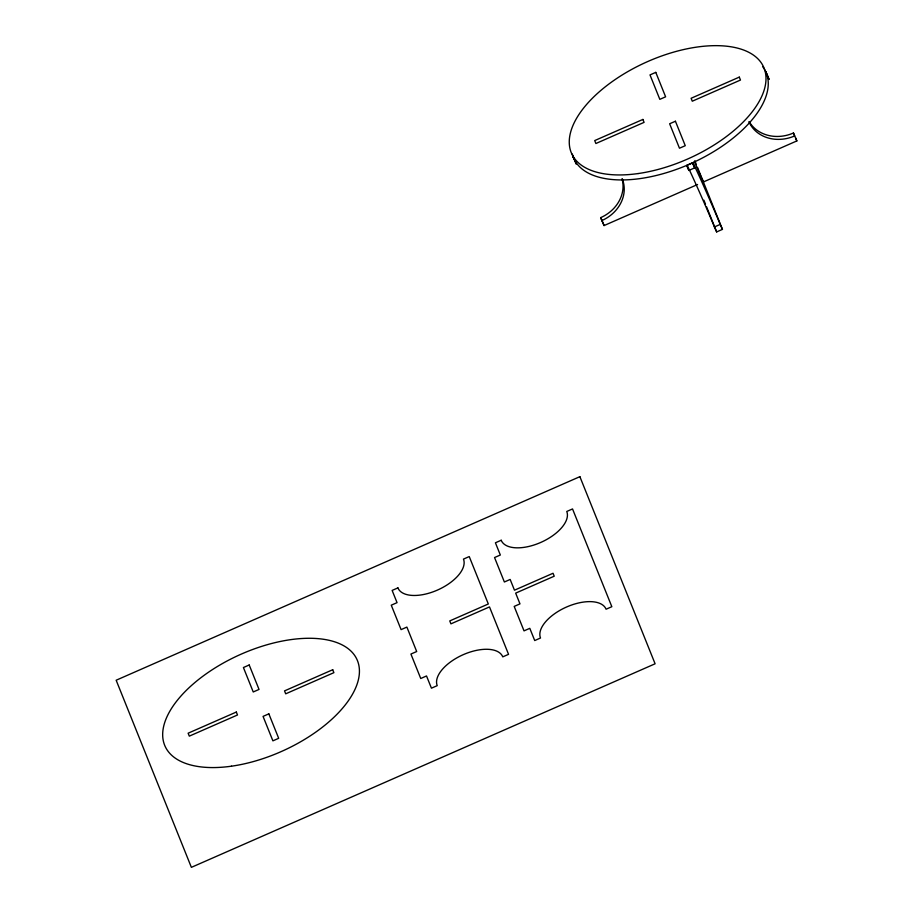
<?xml version="1.0" encoding="UTF-8"?>
<svg xmlns="http://www.w3.org/2000/svg" width="913" height="913" viewBox="0 0 913 913"><rect width="100%" height="100%" fill="white"/><g stroke="black" fill="none" stroke-linecap="round" stroke-linejoin="round"><path stroke-width="1.37" d="M694.679 167.878L692.419 162.891L686.633 165.436L688.893 170.423L694.679 167.878A35.812 0.651 66.3 0 1 700.75 179.519A35.812 0.651 66.3 0 1 720.197 224.415L722.445 229.38L716.659 231.913L714.411 226.949A35.812 0.651 66.3 0 0 700.99 195.565A35.812 0.651 66.3 0 0 688.322 167.775M622.038 178.788A35.801 30.996 -21.9 0 1 600.663 217.636L604.064 225.568L697.566 184.517M694.291 161.601L703.341 181.984L796.844 140.933L795.668 138M714.411 226.949L720.197 224.415M749.139 121.555A35.801 30.996 -21.9 0 0 793.454 133.001L796.844 140.933M600.663 217.636L602.877 222.635M793.454 133.001L794.63 135.934A35.801 30.996 -21.9 0 1 749.094 122.091M694.827 160.688L696.414 164.648M697.475 167.296L722.445 229.38M702.165 179.051L703.341 181.984M703.912 200.209L705.509 204.181M706.571 206.817L716.659 231.913M603.276 223.617L604.064 225.568M575.11 161.133L576.286 164.066L572.862 156.146L574.037 159.079M762.606 66.581A105.292 52.646 -24.3 0 1 692.887 162.662A105.292 52.646 -24.3 0 1 572.348 154.092M622.358 179.153A35.801 30.996 -21.9 0 1 601.838 220.569M688.893 170.423A35.812 0.651 66.3 0 1 687.9 166.942M655.785 72.367L649.999 74.912L659.825 99.346L665.611 96.812L655.785 72.367M642.9 119.432L594.705 140.579L595.892 143.512L644.087 122.365L642.9 119.432M739.302 77.114L691.107 98.273L692.282 101.206L740.477 80.047L739.302 77.114M675.426 121.235L669.64 123.769L679.477 148.226L685.264 145.692L675.426 121.235M579.881 476.666L116.156 680.231L191.376 867.35L655.1 663.785L579.881 476.666M501.203 540.256L495.417 542.79L500.335 555.013L494.549 557.546L504.375 581.992L510.162 579.447L514.476 590.197L553.038 573.273L554.214 576.206L515.662 593.13L519.976 603.87L514.19 606.415L524.028 630.872L529.802 628.327L534.721 640.549L540.507 638.004A35.812 17.906 -24.3 0 1 566.608 606.985A35.812 17.906 -24.3 0 1 606.072 609.222L611.836 606.7L572.531 508.94L566.756 511.474A35.801 17.895 -24.3 0 1 540.656 542.482A35.801 17.895 -24.3 0 1 501.203 540.256M397.92 587.892L392.134 590.426L397.052 602.648L391.266 605.182L401.092 629.628L406.878 627.083L416.693 651.528L410.918 654.062L420.745 678.507L426.519 675.962L431.438 688.185L437.224 685.652A35.801 17.895 -24.3 0 1 463.29 654.644A35.801 17.895 -24.3 0 1 502.766 656.858L508.552 654.336L489.494 606.917L450.931 623.853L449.755 620.92L488.318 603.984L469.248 556.576L463.462 559.098A35.801 17.895 -24.3 0 1 437.384 590.106A35.801 17.895 -24.3 0 1 397.92 587.892M249.203 664.995L243.417 667.529L253.243 691.974L259.03 689.429L249.203 664.995M236.33 712.049L188.124 733.207L189.311 736.14L237.506 714.982L236.33 712.049M332.72 669.731L284.525 690.89L285.701 693.823L333.896 672.664L332.72 669.731M268.844 713.852L263.058 716.397L272.896 740.842L278.682 738.309L268.844 713.852M767.901 76.509L765.653 71.522L769.077 79.442L767.901 76.509M231.503 766.19A105.292 52.646 -24.3 0 0 357.086 659.757A105.292 52.646 -24.3 0 0 194.56 682.821A105.292 52.646 -24.3 0 0 231.503 766.19M638.084 173.561A105.292 52.646 -24.3 0 0 763.667 67.14A105.292 52.646 -24.3 0 0 601.142 90.193A105.292 52.646 -24.3 0 0 638.084 173.561"/></g></svg>
